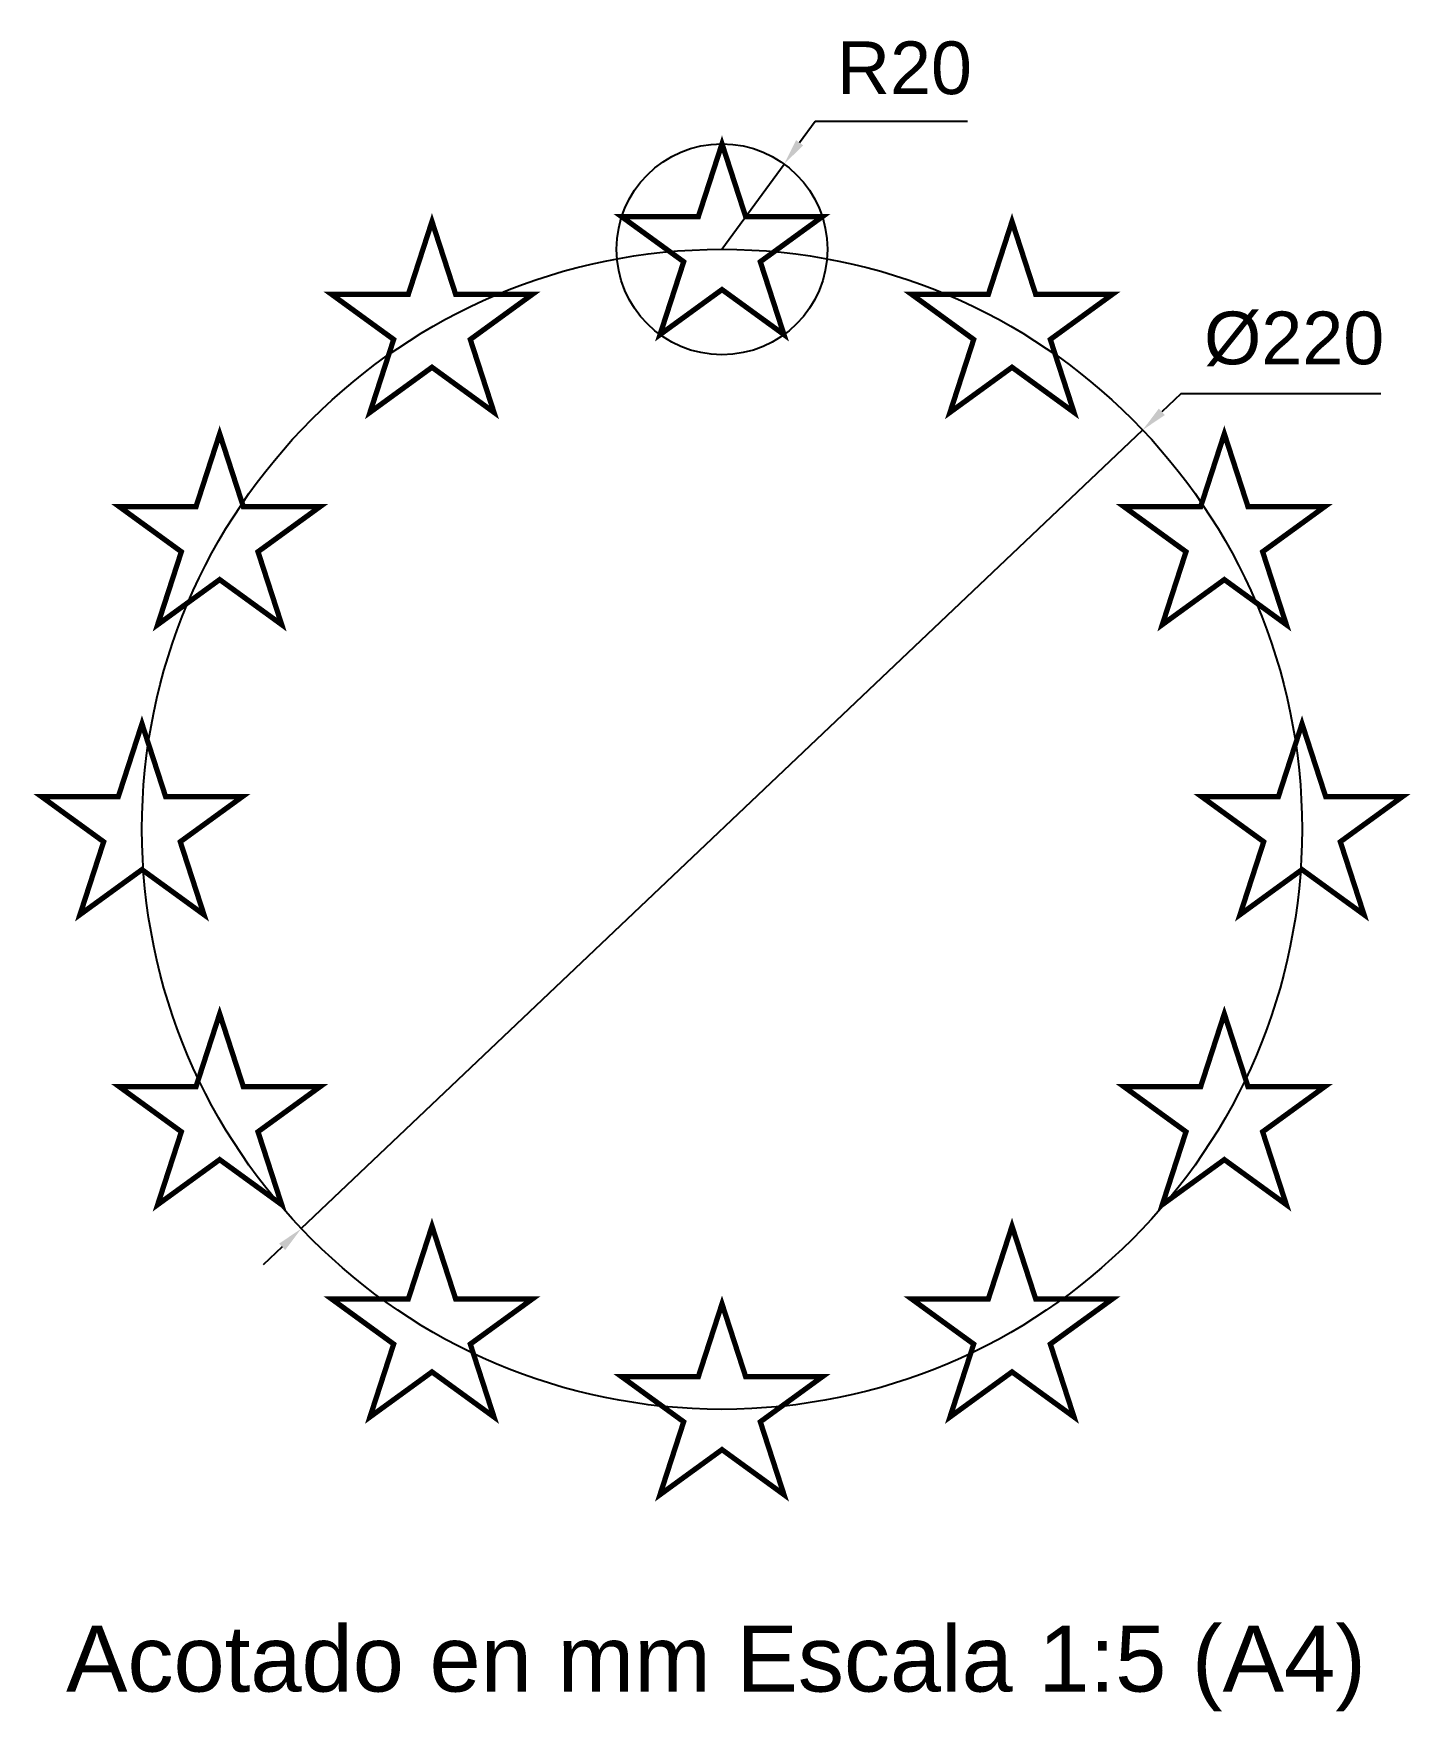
# Model space of a CAD drawing. Header units: millimetres. Extents: x -26 to 2741, y -33 to 4318.
# Drawn here: x -26.1 to 26.1, y -33.5 to 30.2 of the extents above; entities outside this region: 3.
import ezdxf

# ---------------------------------------------------------------- set-up
doc = ezdxf.new("R2010")
doc.units = ezdxf.units.MM
doc.layers.add('CapaCotas', color=252, linetype='Continuous')
doc.styles.get("Standard").update_dxf_attribs({"font": 'arial.ttf'})
doc.dimstyles.new('ISO-25', dxfattribs={"dimtxt": 2, "dimasz": 1, "dimexe": 2, "dimexo": 2, "dimgap": 1, "dimtad": 1, "dimtih": 1, "dimtoh": 1, "dimtxsty": 'Standard', "dimcen": 0, "dimadec": 0, "dimazin": 0, "dimtfac": 1, "dimtmove": 0, "dimatfit": 3, "dimfxl": 1, "dimarcsym": 0})

# ---------------------------------------------------------------- blocks, each defined once
blk = doc.blocks.new('*D1')
at = {"layer": 'CapaCotas', "color": 0, "lineweight": -2, "transparency": 16777216}
for p, q in [((17.407, 16.523), (16.682, 15.834)), ((24.995, 16.523), (17.407, 16.523)), ((-15.956, -15.146), (15.956, 15.146)), ((-16.682, -15.834), (-17.407, -16.523))]:
    blk.add_line(p, q, dxfattribs=at)
at = {"layer": 'CapaCotas', "color": 0, "transparency": 16777216}
for points in [[(16.567, 15.955), (16.797, 15.713), (15.956, 15.146)], [(-16.797, -15.713), (-16.567, -15.955), (-15.956, -15.146)]]:
    blk.add_solid(points, dxfattribs=at)
at = {"layer": 'Defpoints', "color": 0, "transparency": 16777216}
for p in [(15.956, 15.146), (-15.956, -15.146)]:
    blk.add_point(p, dxfattribs=at)
at = {"layer": 'CapaCotas', "color": 0, "transparency": 16777216, "insert": (21.701, 18.6), "char_height": 2, "attachment_point": 5}
blk.add_mtext('%%C220', dxfattribs=at)
blk = doc.blocks.new('*D2')
at = {"layer": 'CapaCotas', "color": 0, "lineweight": -2, "transparency": 16777216}
for p, q in [((3.533, 26.849), (2.945, 26.041)), ((9.306, 26.849), (3.533, 26.849)), ((0, 22), (2.356, 25.233))]:
    blk.add_line(p, q, dxfattribs=at)
at = {"layer": 'CapaCotas', "color": 0, "transparency": 16777216}
blk.add_solid([(2.81, 26.139), (3.079, 25.943), (2.356, 25.233)], dxfattribs=at)
at = {"layer": 'Defpoints', "color": 0, "transparency": 16777216}
for p in [(2.356, 25.233), (0, 22)]:
    blk.add_point(p, dxfattribs=at)
at = {"layer": 'CapaCotas', "color": 0, "transparency": 16777216, "insert": (6.919, 28.87), "char_height": 2, "attachment_point": 5}
blk.add_mtext('R20', dxfattribs=at)

msp = doc.modelspace()

# ---------------------------------------------------------------- linework, layer by layer
at = {"const_width": 0.2}
for points in [[(0, 26), (-0.898, 23.236), (-3.804, 23.236), (-1.453, 21.528), (-2.351, 18.764), (0, 20.472), (2.351, 18.764), (1.453, 21.528), (3.804, 23.236), (0.898, 23.236), (0, 26)], [(-11, 23.053), (-11.898, 20.289), (-14.804, 20.289), (-12.453, 18.58), (-13.351, 15.816), (-11, 17.525), (-8.649, 15.816), (-9.547, 18.58), (-7.196, 20.289), (-10.102, 20.289), (-11, 23.053)], [(11, 23.053), (10.102, 20.289), (7.196, 20.289), (9.547, 18.58), (8.649, 15.816), (11, 17.525), (13.351, 15.816), (12.453, 18.58), (14.804, 20.289), (11.898, 20.289), (11, 23.053)], [(-19.053, 15), (-19.951, 12.236), (-22.857, 12.236), (-20.506, 10.528), (-21.404, 7.764), (-19.053, 9.472), (-16.701, 7.764), (-17.599, 10.528), (-15.248, 12.236), (-18.155, 12.236), (-19.053, 15)], [(19.053, 15), (18.155, 12.236), (15.248, 12.236), (17.599, 10.528), (16.701, 7.764), (19.053, 9.472), (21.404, 7.764), (20.506, 10.528), (22.857, 12.236), (19.951, 12.236), (19.053, 15)], [(-22, 4), (-22.898, 1.236), (-25.804, 1.236), (-23.453, -0.472), (-24.351, -3.236), (-22, -1.528), (-19.649, -3.236), (-20.547, -0.472), (-18.196, 1.236), (-21.102, 1.236), (-22, 4)], [(22, 4), (21.102, 1.236), (18.196, 1.236), (20.547, -0.472), (19.649, -3.236), (22, -1.528), (24.351, -3.236), (23.453, -0.472), (25.804, 1.236), (22.898, 1.236), (22, 4)], [(-19.053, -7), (-19.951, -9.764), (-22.857, -9.764), (-20.506, -11.472), (-21.404, -14.236), (-19.053, -12.528), (-16.701, -14.236), (-17.599, -11.472), (-15.248, -9.764), (-18.155, -9.764), (-19.053, -7)], [(19.053, -7), (18.155, -9.764), (15.248, -9.764), (17.599, -11.472), (16.701, -14.236), (19.053, -12.528), (21.404, -14.236), (20.506, -11.472), (22.857, -9.764), (19.951, -9.764), (19.053, -7)], [(-11, -15.053), (-11.898, -17.816), (-14.804, -17.816), (-12.453, -19.525), (-13.351, -22.289), (-11, -20.58), (-8.649, -22.289), (-9.547, -19.525), (-7.196, -17.816), (-10.102, -17.816), (-11, -15.053)], [(11, -15.053), (10.102, -17.816), (7.196, -17.816), (9.547, -19.525), (8.649, -22.289), (11, -20.58), (13.351, -22.289), (12.453, -19.525), (14.804, -17.816), (11.898, -17.816), (11, -15.053)], [(0, -18), (-0.898, -20.764), (-3.804, -20.764), (-1.453, -22.472), (-2.351, -25.236), (0, -23.528), (2.351, -25.236), (1.453, -22.472), (3.804, -20.764), (0.898, -20.764), (0, -18)]]:
    msp.add_lwpolyline(points, dxfattribs=at)
for centre, radius in [((2708.434, 4285.842), 32.5), ((2618.434, 4205.842), 41.25), ((2618.434, 4205.842), 41.25)]:
    msp.add_circle(centre, radius)
at = {"layer": 'CapaCotas'}
for centre, radius in [((0, 22), 4), ((0, 0), 22)]:
    msp.add_circle(centre, radius, dxfattribs=at)

# ---------------------------------------------------------------- texts
at = {"insert": (-24.878, -30.206), "char_height": 2.5, "attachment_point": 1}
msp.add_mtext_dynamic_manual_height_columns('Acotado en mm Escala 1:5 (A4)', width=50.12188, gutter_width=12.5, heights=[0], dxfattribs=at)

# ---------------------------------------------------------------- dimensions: what is measured, and where the dimension line sits
at = {"layer": 'CapaCotas'}
dim = msp.add_radius_dim(center=(0, 22), mpoint=(2.356, 25.233), text='R20', dimstyle='ISO-25', dxfattribs=at)
dim.commit()
dim.dimension.update_dxf_attribs({"geometry": '*D2', "text_midpoint": (6.919, 28.87)})
dim = msp.add_diameter_dim_2p(p1=(-15.956, -15.146), p2=(15.956, 15.146), text='%%C220', dimstyle='ISO-25', dxfattribs=at)
dim.commit()
dim.dimension.update_dxf_attribs({"geometry": '*D1', "text_midpoint": (21.701, 18.6)})

doc.saveas('drawing.dxf')
